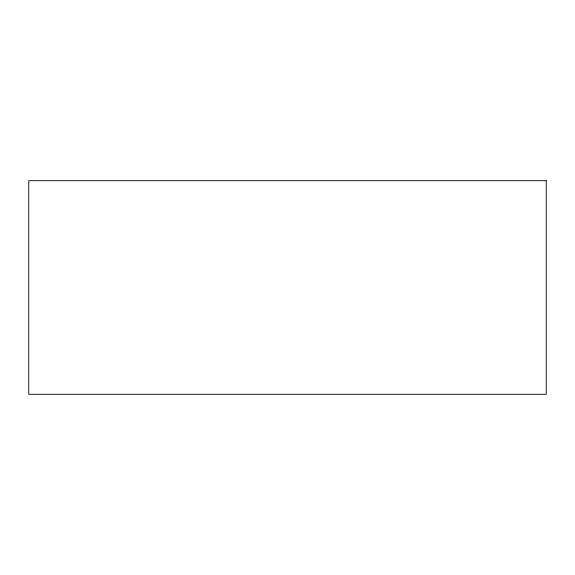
<?xml version="1.0" encoding="UTF-8"?>
<svg xmlns="http://www.w3.org/2000/svg" width="575" height="575" viewBox="0 0 575 575"><rect width="100%" height="100%" fill="white"/><g stroke="black" fill="none" stroke-linecap="round" stroke-linejoin="round"><path stroke-width="0.86" d="M546.25 180.701L28.75 180.701L28.75 394.292L546.25 394.292L546.25 180.701"/></g></svg>
